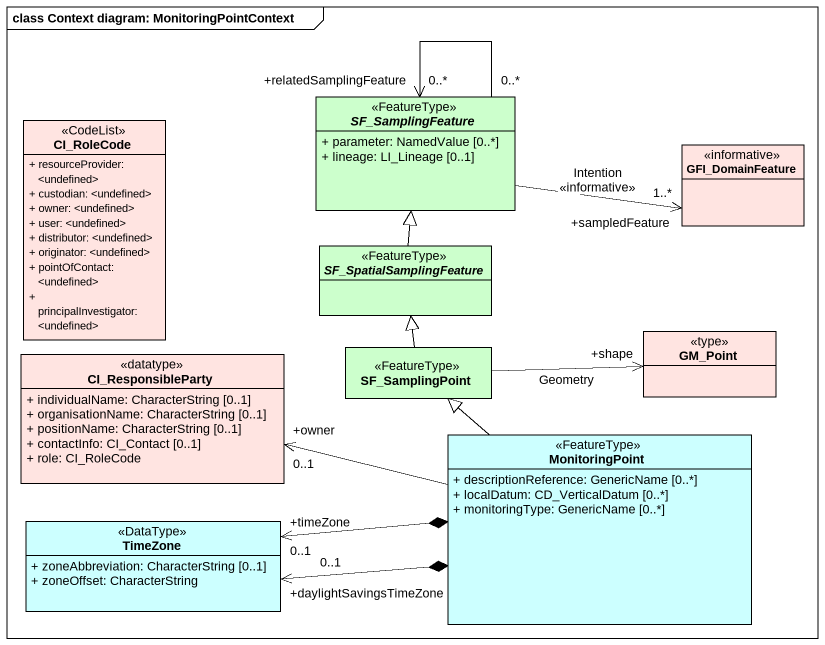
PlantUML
@startuml
mainframe class Context diagram: MonitoringPointContext
hide circle
hide empty members
skinparam classAttributeIconSize 0
class CI_RoleCode <<CodeList>> #FFE4E1 {
  + resourceProvider: <undefined>
  + custodian: <undefined>
  + owner: <undefined>
  + user: <undefined>
  + distributor: <undefined>
  + originator: <undefined>
  + pointOfContact: <undefined>
  + principalInvestigator: <undefined>
}
abstract class SF_SamplingFeature <<FeatureType>> #CCFFCC {
  + parameter: NamedValue [0..*]
  + lineage: LI_Lineage [0..1]
}
class GFI_DomainFeature <<informative>> #FFE4E1
abstract class SF_SpatialSamplingFeature <<FeatureType>> #CCFFCC
class CI_ResponsibleParty <<datatype>> #FFE4E1 {
  + individualName: CharacterString [0..1]
  + organisationName: CharacterString [0..1]
  + positionName: CharacterString [0..1]
  + contactInfo: CI_Contact [0..1]
  + role: CI_RoleCode
}
class SF_SamplingPoint <<FeatureType>> #CCFFCC
class GM_Point <<type>> #FFE4E1
class MonitoringPoint <<FeatureType>> #CCFFFF {
  + descriptionReference: GenericName [0..*]
  + localDatum: CD_VerticalDatum [0..*]
  + monitoringType: GenericName [0..*]
}
class TimeZone <<DataType>> #CCFFFF {
  + zoneAbbreviation: CharacterString [0..1]
  + zoneOffset: CharacterString
}
SF_SamplingFeature "0..*" --> "+relatedSamplingFeature\n0..*" SF_SamplingFeature
SF_SamplingFeature -right-> "+sampledFeature\n1..*" GFI_DomainFeature : Intention\n<<informative>>
SF_SpatialSamplingFeature -up-|> SF_SamplingFeature
SF_SamplingPoint -up-|> SF_SpatialSamplingFeature
SF_SamplingPoint -right-> "+shape" GM_Point : Geometry
MonitoringPoint -left-> "+owner\n0..1" CI_ResponsibleParty
MonitoringPoint -up-|> SF_SamplingPoint
MonitoringPoint *-left-> "+timeZone\n0..1" TimeZone
MonitoringPoint *-left-> "+daylightSavingsTimeZone\n0..1" TimeZone
@enduml
